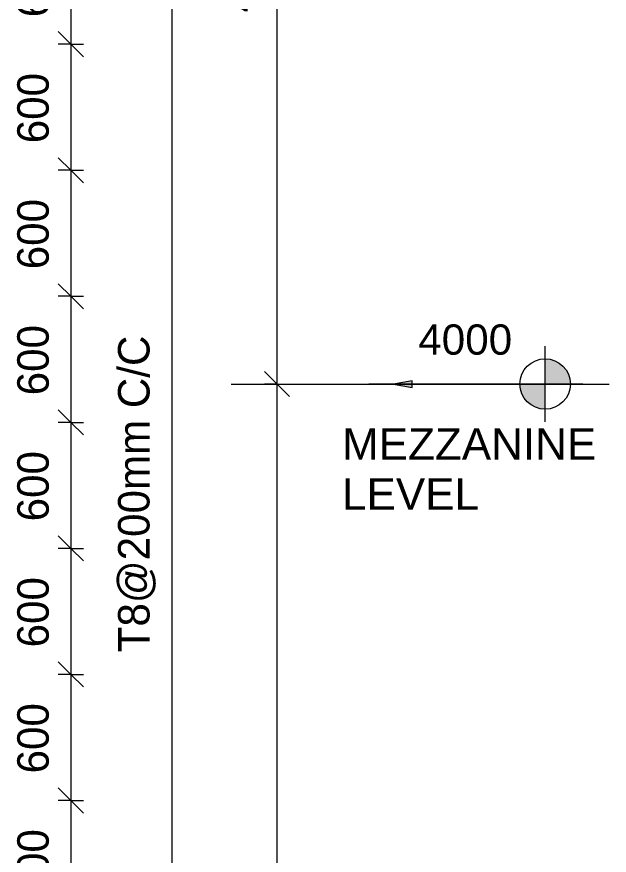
# Model space of a CAD drawing. Header units: millimetres. Extents: x -10644 to 7385, y -2545 to 13312.
# Drawn here: x -1663 to 1159, y 1417 to 5408 of the extents above; entities that cross this region are included whole.
import ezdxf

# ---------------------------------------------------------------- set-up
doc = ezdxf.new("R2010")
doc.units = ezdxf.units.MM
for name, color, linetype, lineweight in [('A-ANNO-DIMS', 211, 'Continuous', 9), ('A-ANNO-DIMS-60', 211, 'Continuous', 9), ('A-DETL-THIN', 151, 'Continuous', 18), ('G-ANNO-DIMS', 111, 'Continuous', 9), ('G-ANNO-TEXT', 231, 'Continuous', 9)]:
    doc.layers.add(name, color=color, linetype=linetype, lineweight=lineweight)
doc.styles.add('Arial_1', font='arial.ttf', dxfattribs={"height": 150})
doc.styles.add('Arial_2', font='arial.ttf', dxfattribs={"height": 144})
doc.styles.add('Nirmala UI Semilight', font='NirmalaS.ttf', dxfattribs={"height": 150})
doc.dimstyles.new('Arrow_Filled_-_2_5_NI_UI', dxfattribs={"dimscale": 304.8, "dimtxt": 157.104592, "dimasz": 0.393701, "dimexe": 0.19685, "dimexo": 0.0625, "dimgap": 0.19685, "dimtad": 1, "dimdec": 4, "dimzin": 0, "dimdsep": 46, "dimtxsty": 'Nirmala UI Semilight', "dimblk1": 'OBLIQUE', "dimblk2": 'OBLIQUE', "dimsah": 1, "dimcen": 0.09, "dimazin": 0, "dimtfac": 1, "dimtdec": 4, "dimtix": 1, "dimtmove": 0, "dimatfit": 3, "dimfxl": 0.19685, "dimfxlon": 1, "dimtvp": 1, "dimtolj": 1, "dimtzin": 0, "dimarcsym": 2})

# ---------------------------------------------------------------- blocks, each defined once
blk = doc.blocks.new('DIMBLOCK21-Elevation Front')
at = {"layer": 'A-ANNO-DIMS-60'}
for p, q in [((-1404.7, 5877.5), (-1464.7, 5937.5)), ((-1404.7, 5877.5), (-1464.7, 5877.5)), ((-1404.7, 5877.5), (-1404.7, 5277.5)), ((-1404.7, 5877.5), (-1344.7, 5817.5)), ((-1404.7, 5877.5), (-1344.7, 5877.5)), ((-1404.7, 5277.5), (-1464.7, 5337.5)), ((-1404.7, 5277.5), (-1464.7, 5277.5)), ((-1404.7, 5277.5), (-1344.7, 5217.5)), ((-1404.7, 5277.5), (-1344.7, 5277.5))]:
    blk.add_line(p, q, dxfattribs=at)
at = {"layer": 'A-ANNO-DIMS-60', "color": 0, "insert": (-1660.4, 5406.1), "char_height": 150, "width": 411.328, "attachment_point": 1, "rotation": 90, "line_spacing_factor": 1.142579, "style": 'Nirmala UI Semilight'}
blk.add_mtext('600', dxfattribs=at)
blk = doc.blocks.new('_Oblique')
at = {"color": 0, "linetype": 'ByBlock', "lineweight": -2}
blk.add_line((-0.5, -0.5), (0.5, 0.5), dxfattribs=at)
blk = doc.blocks.new('DIMBLOCK22-Elevation Front')
at = {"layer": 'A-ANNO-DIMS-60'}
for p, q in [((-1404.7, 5277.5), (-1464.7, 5337.5)), ((-1404.7, 5277.5), (-1464.7, 5277.5)), ((-1404.7, 5277.5), (-1404.7, 4677.5)), ((-1404.7, 5277.5), (-1344.7, 5217.5)), ((-1404.7, 5277.5), (-1344.7, 5277.5)), ((-1404.7, 4677.5), (-1464.7, 4737.5)), ((-1404.7, 4677.5), (-1464.7, 4677.5)), ((-1404.7, 4677.5), (-1344.7, 4617.5)), ((-1404.7, 4677.5), (-1344.7, 4677.5))]:
    blk.add_line(p, q, dxfattribs=at)
at = {"layer": 'A-ANNO-DIMS-60', "color": 0, "insert": (-1660.4, 4806.1), "char_height": 150, "width": 411.328, "attachment_point": 1, "rotation": 90, "line_spacing_factor": 1.142579, "style": 'Nirmala UI Semilight'}
blk.add_mtext('600', dxfattribs=at)
blk = doc.blocks.new('DIMBLOCK23-Elevation Front')
at = {"layer": 'A-ANNO-DIMS-60'}
for p, q in [((-1404.7, 4677.5), (-1464.7, 4737.5)), ((-1404.7, 4677.5), (-1464.7, 4677.5)), ((-1404.7, 4677.5), (-1404.7, 4077.5)), ((-1404.7, 4677.5), (-1344.7, 4617.5)), ((-1404.7, 4677.5), (-1344.7, 4677.5)), ((-1404.7, 4077.5), (-1464.7, 4137.5)), ((-1404.7, 4077.5), (-1464.7, 4077.5)), ((-1404.7, 4077.5), (-1344.7, 4017.5)), ((-1404.7, 4077.5), (-1344.7, 4077.5))]:
    blk.add_line(p, q, dxfattribs=at)
at = {"layer": 'A-ANNO-DIMS-60', "color": 0, "insert": (-1660.4, 4206.1), "char_height": 150, "width": 411.328, "attachment_point": 1, "rotation": 90, "line_spacing_factor": 1.142579, "style": 'Nirmala UI Semilight'}
blk.add_mtext('600', dxfattribs=at)
blk = doc.blocks.new('DIMBLOCK24-Elevation Front')
at = {"layer": 'A-ANNO-DIMS-60'}
for p, q in [((-1404.7, 4077.5), (-1464.7, 4137.5)), ((-1404.7, 4077.5), (-1464.7, 4077.5)), ((-1404.7, 4077.5), (-1404.7, 3477.5)), ((-1404.7, 4077.5), (-1344.7, 4017.5)), ((-1404.7, 4077.5), (-1344.7, 4077.5)), ((-1404.7, 3477.5), (-1464.7, 3537.5)), ((-1404.7, 3477.5), (-1464.7, 3477.5)), ((-1404.7, 3477.5), (-1344.7, 3417.5)), ((-1404.7, 3477.5), (-1344.7, 3477.5))]:
    blk.add_line(p, q, dxfattribs=at)
at = {"layer": 'A-ANNO-DIMS-60', "color": 0, "insert": (-1660.4, 3606.1), "char_height": 150, "width": 411.328, "attachment_point": 1, "rotation": 90, "line_spacing_factor": 1.142579, "style": 'Nirmala UI Semilight'}
blk.add_mtext('600', dxfattribs=at)
blk = doc.blocks.new('DIMBLOCK25-Elevation Front')
at = {"layer": 'A-ANNO-DIMS-60'}
for p, q in [((-1404.7, 3477.5), (-1464.7, 3537.5)), ((-1404.7, 3477.5), (-1464.7, 3477.5)), ((-1404.7, 3477.5), (-1404.7, 2877.5)), ((-1404.7, 3477.5), (-1344.7, 3417.5)), ((-1404.7, 3477.5), (-1344.7, 3477.5)), ((-1404.7, 2877.5), (-1464.7, 2937.5)), ((-1404.7, 2877.5), (-1464.7, 2877.5)), ((-1404.7, 2877.5), (-1344.7, 2817.5)), ((-1404.7, 2877.5), (-1344.7, 2877.5))]:
    blk.add_line(p, q, dxfattribs=at)
at = {"layer": 'A-ANNO-DIMS-60', "color": 0, "insert": (-1660.4, 3006.1), "char_height": 150, "width": 411.328, "attachment_point": 1, "rotation": 90, "line_spacing_factor": 1.142579, "style": 'Nirmala UI Semilight'}
blk.add_mtext('600', dxfattribs=at)
blk = doc.blocks.new('DIMBLOCK26-Elevation Front')
at = {"layer": 'A-ANNO-DIMS-60'}
for p, q in [((-1404.7, 2877.5), (-1464.7, 2937.5)), ((-1404.7, 2877.5), (-1464.7, 2877.5)), ((-1404.7, 2877.5), (-1404.7, 2277.5)), ((-1404.7, 2877.5), (-1344.7, 2817.5)), ((-1404.7, 2877.5), (-1344.7, 2877.5)), ((-1404.7, 2277.5), (-1464.7, 2337.5)), ((-1404.7, 2277.5), (-1464.7, 2277.5)), ((-1404.7, 2277.5), (-1344.7, 2217.5)), ((-1404.7, 2277.5), (-1344.7, 2277.5))]:
    blk.add_line(p, q, dxfattribs=at)
at = {"layer": 'A-ANNO-DIMS-60', "color": 0, "insert": (-1660.4, 2406.1), "char_height": 150, "width": 411.328, "attachment_point": 1, "rotation": 90, "line_spacing_factor": 1.142579, "style": 'Nirmala UI Semilight'}
blk.add_mtext('600', dxfattribs=at)
blk = doc.blocks.new('DIMBLOCK27-Elevation Front')
at = {"layer": 'A-ANNO-DIMS-60'}
for p, q in [((-1404.7, 2277.5), (-1464.7, 2337.5)), ((-1404.7, 2277.5), (-1464.7, 2277.5)), ((-1404.7, 2277.5), (-1404.7, 1677.5)), ((-1404.7, 2277.5), (-1344.7, 2217.5)), ((-1404.7, 2277.5), (-1344.7, 2277.5)), ((-1404.7, 1677.5), (-1464.7, 1737.5)), ((-1404.7, 1677.5), (-1464.7, 1677.5)), ((-1404.7, 1677.5), (-1344.7, 1617.5)), ((-1404.7, 1677.5), (-1344.7, 1677.5))]:
    blk.add_line(p, q, dxfattribs=at)
at = {"layer": 'A-ANNO-DIMS-60', "color": 0, "insert": (-1660.4, 1806.1), "char_height": 150, "width": 411.328, "attachment_point": 1, "rotation": 90, "line_spacing_factor": 1.142579, "style": 'Nirmala UI Semilight'}
blk.add_mtext('600', dxfattribs=at)
blk = doc.blocks.new('DIMBLOCK28-Elevation Front')
at = {"layer": 'A-ANNO-DIMS-60'}
for p, q in [((-1404.7, 1677.5), (-1464.7, 1737.5)), ((-1404.7, 1677.5), (-1464.7, 1677.5)), ((-1404.7, 1677.5), (-1404.7, 1077.5)), ((-1404.7, 1677.5), (-1344.7, 1617.5)), ((-1404.7, 1677.5), (-1344.7, 1677.5)), ((-1404.7, 1077.5), (-1464.7, 1137.5)), ((-1404.7, 1077.5), (-1464.7, 1077.5)), ((-1404.7, 1077.5), (-1344.7, 1017.5)), ((-1404.7, 1077.5), (-1344.7, 1077.5))]:
    blk.add_line(p, q, dxfattribs=at)
at = {"layer": 'A-ANNO-DIMS-60', "color": 0, "insert": (-1660.4, 1206.1), "char_height": 150, "width": 411.328, "attachment_point": 1, "rotation": 90, "line_spacing_factor": 1.142579, "style": 'Nirmala UI Semilight'}
blk.add_mtext('600', dxfattribs=at)
blk = doc.blocks.new('DIMBLOCK55-Elevation Front')
at = {"layer": 'A-ANNO-DIMS-60'}
for p, q in [((-924.7, 7580), (-984.7, 7640)), ((-924.7, 7580), (-984.7, 7580)), ((-924.7, 7580), (-924.7, -1275)), ((-924.7, 7580), (-864.7, 7520)), ((-924.7, 7580), (-864.7, 7580)), ((-924.7, -1275), (-984.7, -1215)), ((-924.7, -1275), (-984.7, -1275)), ((-924.7, -1275), (-864.7, -1335)), ((-924.7, -1275), (-864.7, -1275))]:
    blk.add_line(p, q, dxfattribs=at)
at = {"layer": 'A-ANNO-DIMS-60', "color": 0, "insert": (-1180.4, 2382.7), "char_height": 150, "width": 1847.55, "attachment_point": 1, "rotation": 90, "line_spacing_factor": 1.142579, "style": 'Nirmala UI Semilight'}
blk.add_mtext('T8@200mm C/C', dxfattribs=at)
blk = doc.blocks.new('Spot Elevations - M_Spot Elevation - Target Filled-10609-Elevation Front')
at = {"layer": 'G-ANNO-DIMS'}
h = blk.add_hatch(color=256, dxfattribs=at)
edge = h.paths.add_edge_path()
edge.add_line((667, 7660), (787, 7660))
edge.add_arc((667, 7660), 120, 0, 90)
edge.add_line((667, 7780), (667, 7660))
h = blk.add_hatch(color=256, dxfattribs=at)
edge = h.paths.add_edge_path()
edge.add_line((667, 7660), (547, 7660))
edge.add_arc((667, 7660), 120, 180, 270)
edge.add_line((667, 7540), (667, 7660))
for p, q in [((667, 7480), (667, 7840)), ((847, 7660), (-173, 7660))]:
    blk.add_line(p, q, dxfattribs=at)
blk.add_circle((667, 7660), 120, dxfattribs=at)
blk = doc.blocks.new('DIMBLOCK79-Elevation Front')
at = {"layer": 'A-ANNO-DIMS-60'}
for p, q in [((-423.2, 3660), (-483.2, 3720)), ((-423.2, 3660), (-483.2, 3660)), ((-423.2, -1395), (-423.2, 3660)), ((-423.2, 3660), (-363.2, 3600)), ((-423.2, 3660), (-363.2, 3660)), ((-423.2, -1395), (-483.2, -1335)), ((-423.2, -1395), (-483.2, -1395)), ((-423.2, -1395), (-363.2, -1455)), ((-423.2, -1395), (-363.2, -1395))]:
    blk.add_line(p, q, dxfattribs=at)
at = {"layer": 'A-ANNO-DIMS-60', "color": 0, "insert": (-678.9, 904), "char_height": 150, "width": 548.438, "attachment_point": 1, "rotation": 90, "line_spacing_factor": 1.142579, "style": 'Nirmala UI Semilight'}
blk.add_mtext('5055', dxfattribs=at)
blk = doc.blocks.new('DIMBLOCK80-Elevation Front')
at = {"layer": 'A-ANNO-DIMS-60'}
for p, q in [((-423.2, 7660), (-483.2, 7720)), ((-423.2, 7660), (-483.2, 7660)), ((-423.2, 3660), (-423.2, 7660)), ((-423.2, 7660), (-363.2, 7600)), ((-423.2, 7660), (-363.2, 7660)), ((-423.2, 3660), (-483.2, 3720)), ((-423.2, 3660), (-483.2, 3660)), ((-423.2, 3660), (-363.2, 3600)), ((-423.2, 3660), (-363.2, 3660))]:
    blk.add_line(p, q, dxfattribs=at)
at = {"layer": 'A-ANNO-DIMS-60', "color": 0, "insert": (-678.9, 5430.1), "char_height": 150, "width": 551.866, "attachment_point": 1, "rotation": 90, "line_spacing_factor": 1.142579, "style": 'Nirmala UI Semilight'}
blk.add_mtext('4000', dxfattribs=at)

msp = doc.modelspace()

# ---------------------------------------------------------------- hatches: boundary and pattern name
at = {"layer": 'G-ANNO-DIMS'}
msp.add_hatch(color=256, dxfattribs=at).paths.add_polyline_path([(130.75195, 3660), (220.75195, 3644.13057), (220.75195, 3675.86943)])

# ---------------------------------------------------------------- linework, layer by layer
at = {"layer": 'A-DETL-THIN'}
msp.add_line((-641.19617, 3660), (1158.80383, 3660), dxfattribs=at)
at = {"layer": 'G-ANNO-DIMS'}
for p, q in [((220.75195, 3675.86943), (130.75195, 3660)), ((220.75195, 3644.13057), (220.75195, 3675.86943)), ((130.75195, 3660), (220.75195, 3644.13057)), ((130.75195, 3660), (688.29653, 3660)), ((688.29653, 3660), (853.54185, 3660))]:
    msp.add_line(p, q, dxfattribs=at)

# ---------------------------------------------------------------- block references
msp.add_blockref('Spot Elevations - M_Spot Elevation - Target Filled-10609-Elevation Front', (186.58001, -4000), dxfattribs=at)

# ---------------------------------------------------------------- texts
at = {"layer": 'G-ANNO-TEXT', "color": 7, "char_height": 150, "attachment_point": 1, "style": 'Arial_1'}
for s, insert, width in [('MEZZANINE ', (-113.59078, 3449.67493), 1529.61975), ('LEVEL', (-113.59078, 3211.54993), 784.050375)]:
    msp.add_mtext(s, dxfattribs=dict(at, insert=insert, width=width))

# ---------------------------------------------------------------- dimensions: what is measured, and where the dimension line sits
at = {"layer": 'A-ANNO-DIMS'}
for base, p1, p2, override, picture, middle in [((-423.17544, 7660), (-483.17544, 3660), (-483.17544, 7660), {"dimpost": '<>', "dimfxl": 4000}, 'DIMBLOCK80-Elevation Front', (-560.6859, 5660)), ((-1404.71463, 5277.5), (-1464.71463, 5877.5), (-1464.71463, 5277.5), {"dimpost": '<>', "dimfxl": 600}, 'DIMBLOCK21-Elevation Front', (-1542.27739, 5577.5)), ((-1404.71463, 4677.5), (-1464.71463, 5277.5), (-1464.71463, 4677.5), {"dimpost": '<>', "dimfxl": 600}, 'DIMBLOCK22-Elevation Front', (-1542.27739, 4977.5)), ((-1404.71463, 4077.5), (-1464.71463, 4677.5), (-1464.71463, 4077.5), {"dimpost": '<>', "dimfxl": 600}, 'DIMBLOCK23-Elevation Front', (-1542.27739, 4377.5)), ((-1404.71463, 3477.5), (-1464.71463, 4077.5), (-1464.71463, 3477.5), {"dimpost": '<>', "dimfxl": 600}, 'DIMBLOCK24-Elevation Front', (-1542.27739, 3777.5)), ((-423.17544, 3660), (-483.17544, -1394.99023), (-483.17544, 3660), {"dimpost": '<>', "dimfxl": 5054.990234}, 'DIMBLOCK79-Elevation Front', (-560.6859, 1132.50488)), ((-1404.71463, 2877.5), (-1464.71463, 3477.5), (-1464.71463, 2877.5), {"dimpost": '<>', "dimfxl": 600}, 'DIMBLOCK25-Elevation Front', (-1542.27739, 3177.5)), ((-1404.71463, 2277.5), (-1464.71463, 2877.5), (-1464.71463, 2277.5), {"dimpost": '<>', "dimfxl": 600}, 'DIMBLOCK26-Elevation Front', (-1542.27739, 2577.5)), ((-1404.71463, 1677.5), (-1464.71463, 2277.5), (-1464.71463, 1677.5), {"dimpost": '<>', "dimfxl": 600}, 'DIMBLOCK27-Elevation Front', (-1542.27739, 1977.5)), ((-1404.71463, 1077.5), (-1464.71463, 1677.5), (-1464.71463, 1077.5), {"dimpost": '<>', "dimfxl": 600}, 'DIMBLOCK28-Elevation Front', (-1542.27739, 1377.5))]:
    dim = msp.add_linear_dim(base=base, p1=p1, p2=p2, angle=90, dimstyle='Arrow_Filled_-_2_5_NI_UI', override=override, dxfattribs=at)
    dim.commit()
    dim.dimension.update_dxf_attribs({"geometry": picture, "text_midpoint": middle})
dim = msp.add_linear_dim(base=(-924.71463, -1275), p1=(-984.71463, 7580), p2=(-984.71463, -1275), angle=90, text='T8@200mm C/C', dimstyle='Arrow_Filled_-_2_5_NI_UI', override={"dimpost": '<>', "dimfxl": 8855}, dxfattribs=at)
dim.commit()
dim.dimension.update_dxf_attribs({"geometry": 'DIMBLOCK55-Elevation Front', "text_midpoint": (-1073.41756, 3152.5)})

# ---------------------------------------------------------------- next in the draw order: texts
at = {"layer": 'G-ANNO-DIMS', "insert": (249.2308, 3943.72587), "char_height": 144, "width": 535.9465296, "attachment_point": 1, "line_spacing_factor": 0.941778, "style": 'Arial_2', "bg_fill": 3, "box_fill_scale": 0, "bg_fill_color": 256, "bg_fill_true_color": 3254780160, "bg_fill_transparency": 256}
msp.add_mtext('4000', dxfattribs=at)

doc.saveas('drawing.dxf')
